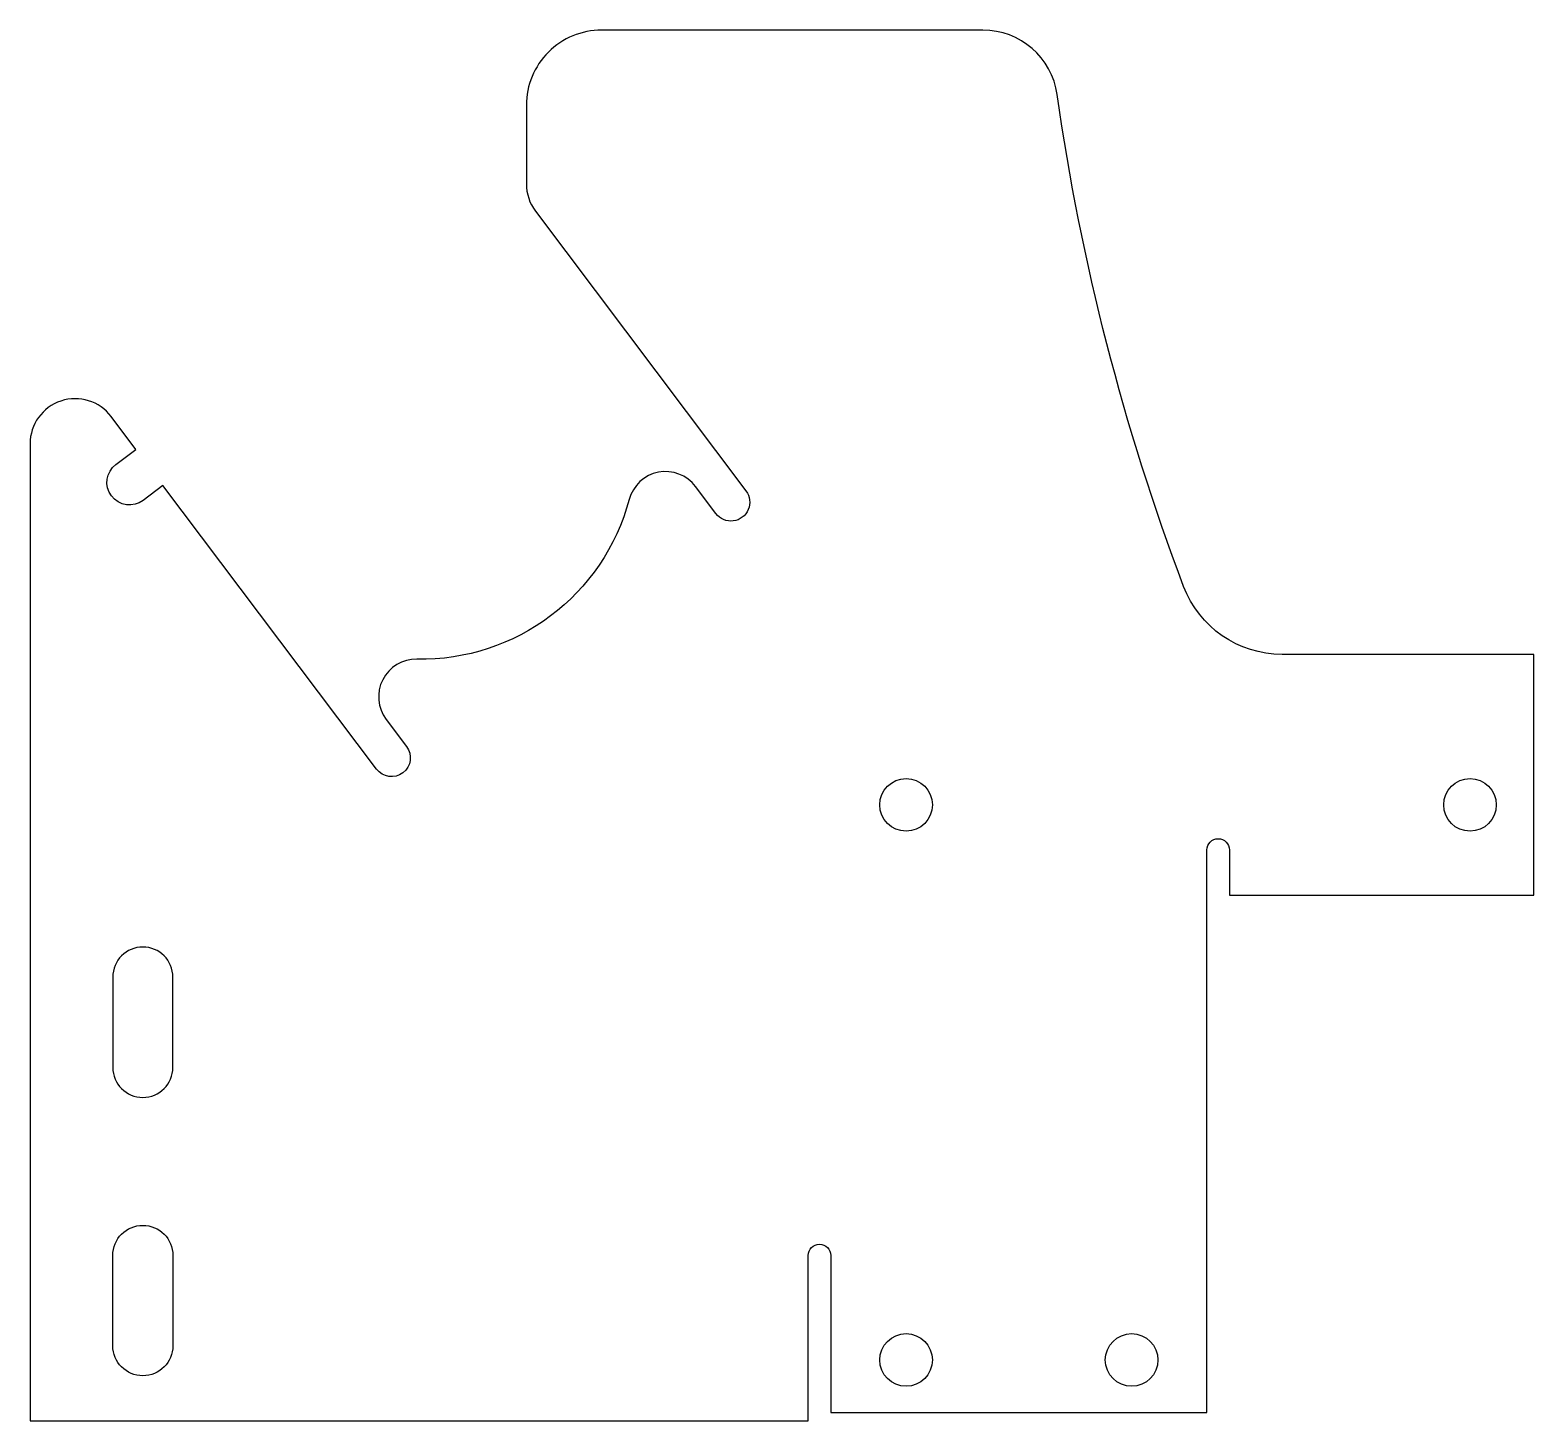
# Model space of a CAD drawing. Extents: x 0 to 200, y 0 to 185.
import ezdxf

# ---------------------------------------------------------------- set-up
doc = ezdxf.new("R2010")
doc.units = 0
doc.layers.get('0').update_dxf_attribs({"linetype": 'CONTINUOUS'})

msp = doc.modelspace()

# ---------------------------------------------------------------- linework, layer by layer
for points in [[(136.6, 176.32, 0.373212), (126.7, 184.9), (76, 184.9, 0.414214), (66, 174.9), (66, 164.44, 0.162742), (67.21, 160.83), (95.21, 123.63, -1), (91.22, 120.62), (88.5, 124.22, 0.625302), (79.68, 122.51), (79.68, 122.51, -0.345151), (51.44, 101.26), (51.45, 101.26, 0.625302), (47.36, 93.25), (50.07, 89.65, -1), (46.08, 86.64), (17.67, 124.37), (15.03, 122.38, -1), (11.42, 127.17), (14.06, 129.16), (10.79, 133.51, 0.720072), (0, 129.9), (0, 0), (103.5, 0), (103.5, 22, -1), (106.5, 22), (106.5, 1.1), (156.5, 1.1), (156.5, 75.9, -1), (159.5, 75.9), (159.5, 69.9), (200, 69.9), (200, 101.9), (166.51, 101.9, -0.311866), (153.41, 110.95, -0.05496), (136.6, 176.33), (136.6, 176.32)], [(19, 59, 1), (11, 59), (11, 47, 1), (19, 47), (19, 59)], [(19, 22), (19, 10, -1), (11, 10), (11, 22, -1), (19, 22)]]:
    msp.add_lwpolyline(points, format="xyb", close=True)
at = {"color": 0}
for centre in [(116.5, 81.9), (191.5, 81.9), (116.5, 8.1), (146.5, 8.1)]:
    msp.add_circle(centre, 3.5, dxfattribs=at)

doc.saveas('drawing.dxf')
